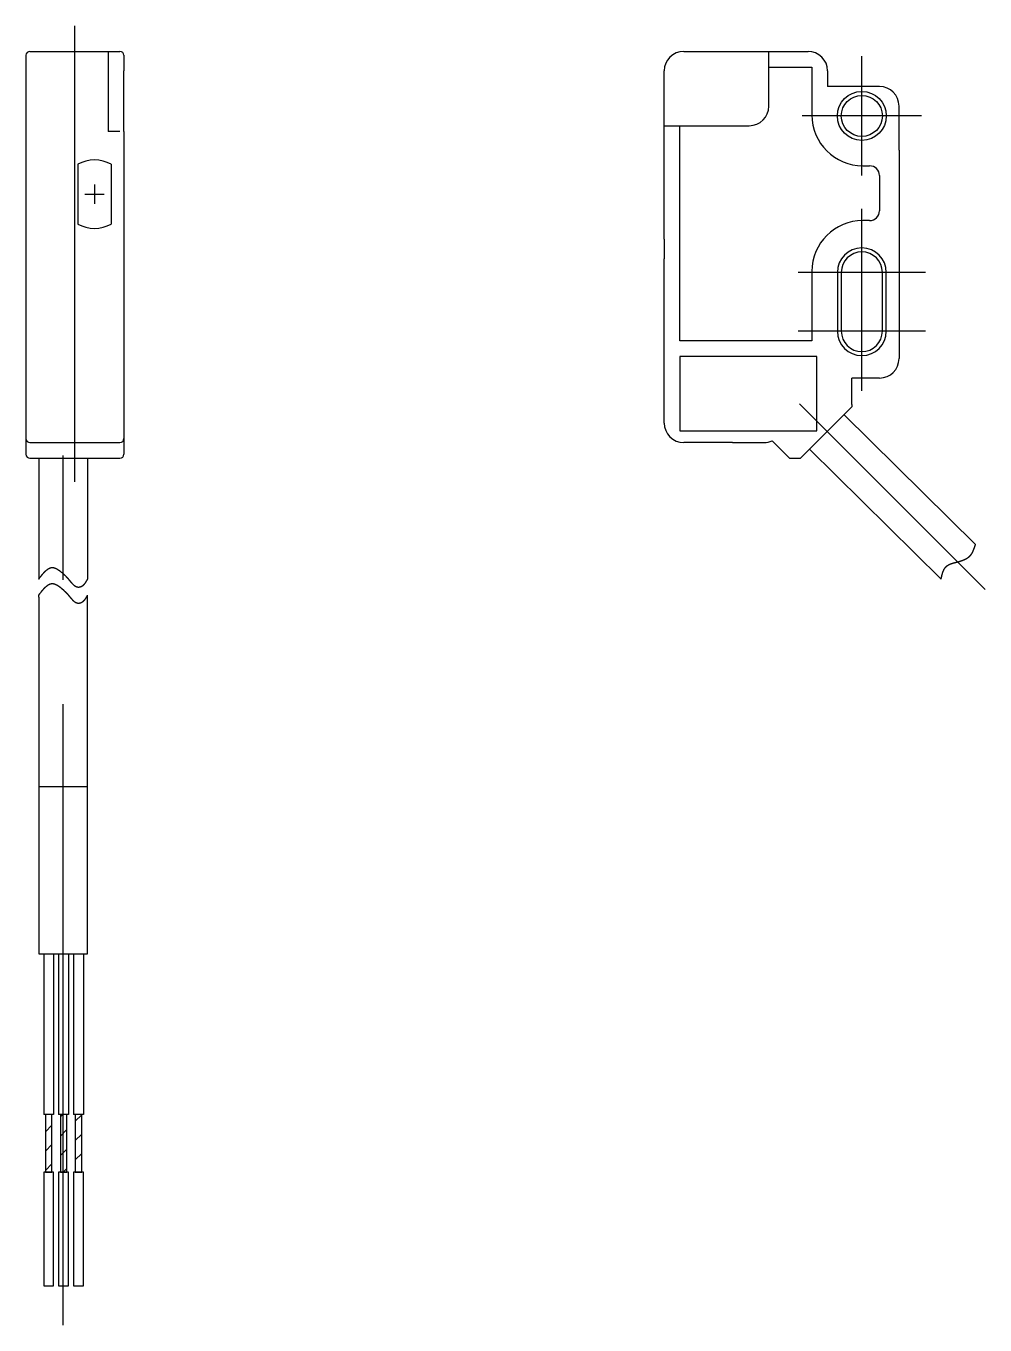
# Model space of a CAD drawing. Extents: x -60 to 82, y -90 to 2.
# Drawn here: x 32.5 to 81.5, y -65.1 to 1.3 of the extents above; entities that cross this region are included whole.
import ezdxf

# ---------------------------------------------------------------- set-up
doc = ezdxf.new("R2010")
doc.units = 0
doc.linetypes.add('CENTER', pattern=[50.8, 31.75, -6.35, 6.35, -6.35])
doc.linetypes.add('DASHED', pattern=[19.05, 12.7, -6.35])
doc.layers.get('0').update_dxf_attribs({"linetype": 'CONTINUOUS'})
doc.layers.add('CENTER', color=1, linetype='CONTINUOUS')

msp = doc.modelspace()

# ---------------------------------------------------------------- linework, layer by layer
at = {"color": 7, "linetype": 'CONTINUOUS'}
for p, q in [((32.7, 0), (37.3, 0)), ((36.7, 0), (36.7, -1)), ((66.11, 0), (70.46, 0)), ((70.46, -0.8), (70.46, 0)), ((70.46, 0), (70.76, 0)), ((70.76, 0), (72.46, 0)), ((32.5, -0.2), (32.5, -1)), ((36.7, -0.5), (36.7, -1)), ((37.5, -0.2), (37.5, -1)), ((32.5, -1), (32.5, -19)), ((36.7, -1), (36.7, -1.2)), ((36.7, -1.2), (36.7, -4.1)), ((37.5, -4.1), (37.5, -1)), ((65.11, -3.8), (65.11, -1)), ((70.46, -0.8), (72.66, -0.8)), ((70.46, -2.8), (70.46, -0.8)), ((72.66, -0.8), (72.66, -3.25)), ((73.46, -1), (73.46, -1.8)), ((76.11, -1.8), (73.46, -1.8)), ((77.11, -5.05), (77.11, -2.8)), ((65.11, -3.8), (65.91, -3.8)), ((65.11, -4.1), (65.11, -3.8)), ((65.91, -3.8), (69.46, -3.8)), ((65.91, -14.8), (65.91, -3.8)), ((37.3, -4.1), (36.7, -4.1)), ((37.5, -4.1), (37.5, -14.798)), ((65.11, -9.598), (65.11, -4.1)), ((77.11, -5.05), (77.11, -9.45)), ((35.15, -5.77), (35.15, -8.83)), ((36.85, -5.77), (36.85, -8.83)), ((75.26, -5.85), (75.61, -5.85)), ((76.11, -6.35), (76.11, -8.15)), ((75.61, -8.65), (75.26, -8.65)), ((65.11, -9.598), (65.11, -10.598)), ((77.11, -9.45), (77.11, -15.702)), ((65.11, -19), (65.11, -10.598)), ((72.66, -11.25), (72.66, -14.8)), ((73.96, -11.3), (73.96, -14.3)), ((74.16, -11.3), (74.16, -14.3)), ((76.26, -14.3), (76.26, -11.3)), ((76.46, -14.3), (76.46, -11.3)), ((37.5, -14.798), (37.5, -20.6)), ((72.66, -14.8), (65.91, -14.8)), ((32.5, -15.55), (32.5, -20.6)), ((72.91, -15.6), (65.91, -15.6)), ((65.91, -15.6), (65.91, -19.4)), ((72.91, -19.4), (72.91, -15.6)), ((74.704, -18.049), (74.704, -16.702)), ((76.11, -16.702), (74.704, -16.702)), ((72.077, -20.796), (74.704, -18.169)), ((74.314, -18.577), (81.019, -25.205)), ((74.704, -18.049), (74.704, -18.169)), ((65.91, -19.4), (72.91, -19.4)), ((70.627, -19.912), (71.511, -20.796)), ((32.7, -20), (37.3, -20)), ((68.61, -20), (66.11, -20)), ((68.61, -20), (70.217, -20)), ((72.537, -20.336), (79.261, -26.983)), ((32.7, -20.8), (37.3, -20.8)), ((33.15, -20.8), (33.15, -26.983)), ((35.65, -20.8), (35.65, -26.983)), ((71.511, -20.796), (72.077, -20.796)), ((33.15, -27.897), (33.15, -27.803)), ((35.65, -46.136), (35.65, -27.801)), ((33.15, -27.897), (33.15, -46.136)), ((33.15, -37.582), (35.65, -37.582)), ((33.15, -46.136), (35.65, -46.136)), ((33.404, -46.136), (33.404, -54.351)), ((33.913, -46.136), (33.913, -54.351)), ((34.167, -46.136), (34.167, -54.351)), ((34.675, -46.136), (34.675, -54.351)), ((34.929, -46.136), (34.929, -54.351)), ((35.438, -46.136), (35.438, -54.351)), ((33.493, -54.351), (33.404, -54.351)), ((33.493, -54.351), (33.493, -57.303)), ((33.824, -54.351), (33.493, -54.351)), ((33.824, -54.351), (33.493, -54.351)), ((33.824, -57.303), (33.824, -54.351)), ((33.913, -54.351), (33.824, -54.351)), ((34.256, -54.351), (34.167, -54.351)), ((34.256, -54.351), (34.256, -57.303)), ((34.586, -54.351), (34.256, -54.351)), ((34.586, -54.351), (34.256, -54.351)), ((34.586, -57.303), (34.586, -54.351)), ((34.675, -54.351), (34.586, -54.351)), ((35.018, -54.351), (34.929, -54.351)), ((35.018, -54.351), (35.018, -57.303)), ((35.349, -54.351), (35.018, -54.351)), ((35.349, -54.351), (35.018, -54.351)), ((35.349, -57.303), (35.349, -54.351)), ((35.438, -54.351), (35.349, -54.351)), ((33.404, -57.303), (33.404, -63.116)), ((33.493, -57.303), (33.404, -57.303)), ((33.824, -57.303), (33.493, -57.303)), ((33.493, -57.303), (33.824, -57.303)), ((33.493, -57.303), (33.824, -57.303)), ((33.824, -57.303), (33.493, -57.303)), ((33.913, -57.303), (33.824, -57.303)), ((33.913, -63.116), (33.913, -57.303)), ((34.167, -57.303), (34.167, -63.116)), ((34.256, -57.303), (34.167, -57.303)), ((34.586, -57.303), (34.256, -57.303)), ((34.256, -57.303), (34.586, -57.303)), ((34.256, -57.303), (34.586, -57.303)), ((34.586, -57.303), (34.256, -57.303)), ((34.675, -57.303), (34.586, -57.303)), ((34.675, -63.116), (34.675, -57.303)), ((34.929, -57.303), (34.929, -63.116)), ((35.018, -57.303), (34.929, -57.303)), ((35.349, -57.303), (35.018, -57.303)), ((35.018, -57.303), (35.349, -57.303)), ((35.018, -57.303), (35.349, -57.303)), ((35.349, -57.303), (35.018, -57.303)), ((35.438, -57.303), (35.349, -57.303)), ((35.438, -63.116), (35.438, -57.303)), ((33.404, -63.116), (33.913, -63.116)), ((34.167, -63.116), (34.675, -63.116)), ((34.929, -63.116), (35.438, -63.116))]:
    msp.add_line(p, q, dxfattribs=at)
at = {"color": 3, "linetype": 'DASHED'}
for p, q in [((35.5, -7.3), (36.5, -7.3)), ((36, -6.8), (36, -7.8))]:
    msp.add_line(p, q, dxfattribs=at)
at = {"color": 3, "linetype": 'CONTINUOUS'}
for p, q in [((34.256, -54.469), (34.374, -54.351)), ((35.018, -54.696), (35.349, -54.366)), ((33.493, -55.231), (33.824, -54.901)), ((34.256, -55.459), (34.586, -55.128)), ((35.018, -55.686), (35.349, -55.355)), ((33.493, -56.221), (33.824, -55.891)), ((34.256, -56.448), (34.586, -56.118)), ((35.018, -56.676), (35.349, -56.345)), ((33.493, -57.211), (33.824, -56.881)), ((34.391, -57.303), (34.586, -57.108))]:
    msp.add_line(p, q, dxfattribs=at)
at = {"color": 3}
for points in [[(80.14, -26.094, 0), (80.148, -26.091, 0), (80.157, -26.089, 0), (80.165, -26.086, 0), (80.173, -26.083, 0), (80.182, -26.08, 0), (80.19, -26.078, 0), (80.198, -26.075, 0), (80.207, -26.072, 0), (80.215, -26.069, 0), (80.224, -26.067, 0), (80.232, -26.064, 0), (80.24, -26.061, 0), (80.249, -26.058, 0), (80.257, -26.055, 0), (80.265, -26.052, 0), (80.274, -26.049, 0), (80.282, -26.047, 0), (80.29, -26.044, 0), (80.298, -26.041, 0), (80.307, -26.038, 0), (80.315, -26.035, 0), (80.323, -26.032, 0), (80.331, -26.029, 0), (80.339, -26.026, 0), (80.347, -26.023, 0), (80.356, -26.02, 0), (80.364, -26.017, 0), (80.372, -26.014, 0), (80.38, -26.011, 0), (80.388, -26.008, 0), (80.396, -26.004, 0), (80.404, -26.001, 0), (80.412, -25.998, 0), (80.42, -25.995, 0), (80.427, -25.991, 0), (80.435, -25.988, 0), (80.443, -25.985, 0), (80.451, -25.981, 0), (80.459, -25.978, 0), (80.466, -25.974, 0), (80.474, -25.971, 0), (80.481, -25.967, 0), (80.489, -25.964, 0), (80.497, -25.96, 0), (80.504, -25.956, 0), (80.512, -25.953, 0), (80.519, -25.949, 0), (80.526, -25.945, 0), (80.534, -25.942, 0), (80.541, -25.938, 0), (80.548, -25.934, 0), (80.555, -25.93, 0), (80.563, -25.926, 0), (80.57, -25.922, 0), (80.577, -25.918, 0), (80.584, -25.914, 0), (80.591, -25.909, 0), (80.598, -25.905, 0), (80.605, -25.901, 0), (80.611, -25.897, 0), (80.618, -25.892, 0), (80.625, -25.888, 0), (80.631, -25.883, 0), (80.638, -25.879, 0), (80.644, -25.874, 0), (80.651, -25.869, 0), (80.657, -25.865, 0), (80.664, -25.86, 0), (80.67, -25.855, 0), (80.676, -25.85, 0), (80.682, -25.845, 0), (80.688, -25.84, 0), (80.695, -25.835, 0), (80.7, -25.83, 0), (80.706, -25.825, 0), (80.712, -25.819, 0), (80.718, -25.814, 0), (80.724, -25.808, 0), (80.729, -25.803, 0), (80.735, -25.797, 0), (80.74, -25.792, 0), (80.746, -25.786, 0), (80.751, -25.78, 0), (80.756, -25.774, 0), (80.761, -25.768, 0), (80.766, -25.762, 0), (80.772, -25.756, 0), (80.776, -25.75, 0), (80.781, -25.744, 0), (80.786, -25.738, 0), (80.791, -25.732, 0), (80.796, -25.725, 0), (80.8, -25.719, 0), (80.805, -25.712, 0), (80.81, -25.706, 0), (80.814, -25.699, 0), (80.819, -25.692, 0), (80.823, -25.686, 0), (80.827, -25.679, 0), (80.832, -25.672, 0), (80.836, -25.665, 0), (80.84, -25.658, 0), (80.844, -25.651, 0), (80.848, -25.644, 0), (80.852, -25.637, 0), (80.856, -25.63, 0), (80.86, -25.623, 0), (80.864, -25.616, 0), (80.868, -25.608, 0), (80.871, -25.601, 0), (80.875, -25.593, 0), (80.879, -25.586, 0), (80.882, -25.579, 0), (80.886, -25.571, 0), (80.889, -25.564, 0), (80.893, -25.556, 0), (80.896, -25.548, 0), (80.9, -25.541, 0), (80.903, -25.533, 0), (80.907, -25.525, 0), (80.91, -25.517, 0), (80.913, -25.51, 0), (80.916, -25.502, 0), (80.92, -25.494, 0), (80.923, -25.486, 0), (80.926, -25.478, 0), (80.929, -25.47, 0), (80.932, -25.462, 0), (80.935, -25.454, 0), (80.938, -25.446, 0), (80.941, -25.438, 0), (80.944, -25.43, 0), (80.947, -25.422, 0), (80.95, -25.414, 0), (80.953, -25.406, 0), (80.956, -25.397, 0), (80.959, -25.389, 0), (80.962, -25.381, 0), (80.965, -25.373, 0), (80.967, -25.364, 0), (80.97, -25.356, 0), (80.973, -25.348, 0), (80.976, -25.34, 0), (80.978, -25.331, 0), (80.981, -25.323, 0), (80.984, -25.315, 0), (80.987, -25.306, 0), (80.989, -25.298, 0), (80.992, -25.29, 0), (80.995, -25.281, 0), (80.997, -25.273, 0), (81, -25.264, 0), (81.003, -25.256, 0), (81.005, -25.247, 0), (81.008, -25.239, 0), (81.011, -25.231, 0), (81.013, -25.222, 0), (81.016, -25.214, 0), (81.019, -25.205, 0)], [(33.15, -26.983, 0), (33.158, -26.973, 0), (33.166, -26.962, 0), (33.174, -26.952, 0), (33.182, -26.941, 0), (33.19, -26.931, 0), (33.197, -26.921, 0), (33.205, -26.91, 0), (33.213, -26.9, 0), (33.221, -26.889, 0), (33.229, -26.879, 0), (33.237, -26.869, 0), (33.245, -26.858, 0), (33.253, -26.848, 0), (33.261, -26.838, 0), (33.269, -26.828, 0), (33.277, -26.818, 0), (33.285, -26.808, 0), (33.292, -26.798, 0), (33.3, -26.788, 0), (33.308, -26.778, 0), (33.316, -26.768, 0), (33.324, -26.758, 0), (33.332, -26.748, 0), (33.34, -26.739, 0), (33.348, -26.729, 0), (33.356, -26.72, 0), (33.364, -26.71, 0), (33.372, -26.701, 0), (33.38, -26.691, 0), (33.388, -26.682, 0), (33.396, -26.673, 0), (33.404, -26.664, 0), (33.412, -26.655, 0), (33.42, -26.646, 0), (33.428, -26.637, 0), (33.436, -26.629, 0), (33.444, -26.62, 0), (33.452, -26.612, 0), (33.461, -26.604, 0), (33.469, -26.595, 0), (33.477, -26.587, 0), (33.485, -26.579, 0), (33.493, -26.571, 0), (33.501, -26.564, 0), (33.509, -26.556, 0), (33.517, -26.549, 0), (33.525, -26.541, 0), (33.534, -26.534, 0), (33.542, -26.527, 0), (33.55, -26.52, 0), (33.558, -26.513, 0), (33.566, -26.507, 0), (33.575, -26.5, 0), (33.583, -26.494, 0), (33.591, -26.488, 0), (33.599, -26.482, 0), (33.608, -26.476, 0), (33.616, -26.47, 0), (33.624, -26.465, 0), (33.632, -26.459, 0), (33.641, -26.454, 0), (33.649, -26.449, 0), (33.657, -26.444, 0), (33.666, -26.44, 0), (33.674, -26.435, 0), (33.682, -26.431, 0), (33.691, -26.427, 0), (33.699, -26.423, 0), (33.708, -26.419, 0), (33.716, -26.416, 0), (33.725, -26.413, 0), (33.733, -26.409, 0), (33.742, -26.407, 0), (33.75, -26.404, 0), (33.759, -26.401, 0), (33.767, -26.399, 0), (33.776, -26.397, 0), (33.784, -26.395, 0), (33.793, -26.394, 0), (33.802, -26.392, 0), (33.81, -26.391, 0), (33.819, -26.391, 0), (33.828, -26.39, 0), (33.836, -26.39, 0), (33.845, -26.389, 0), (33.854, -26.39, 0), (33.862, -26.39, 0), (33.871, -26.39, 0), (33.88, -26.391, 0), (33.889, -26.392, 0), (33.898, -26.393, 0), (33.907, -26.395, 0), (33.915, -26.396, 0), (33.924, -26.398, 0), (33.933, -26.401, 0), (33.942, -26.403, 0), (33.951, -26.405, 0), (33.96, -26.408, 0), (33.969, -26.411, 0), (33.978, -26.414, 0), (33.987, -26.417, 0), (33.996, -26.421, 0), (34.005, -26.424, 0), (34.014, -26.428, 0), (34.023, -26.432, 0), (34.032, -26.436, 0), (34.041, -26.441, 0), (34.05, -26.445, 0), (34.059, -26.45, 0), (34.068, -26.455, 0), (34.078, -26.46, 0), (34.087, -26.465, 0), (34.096, -26.47, 0), (34.105, -26.476, 0), (34.114, -26.481, 0), (34.123, -26.487, 0), (34.132, -26.493, 0), (34.142, -26.499, 0), (34.151, -26.505, 0), (34.16, -26.511, 0), (34.169, -26.517, 0), (34.178, -26.524, 0), (34.188, -26.531, 0), (34.197, -26.537, 0), (34.206, -26.544, 0), (34.215, -26.551, 0), (34.225, -26.558, 0), (34.234, -26.566, 0), (34.243, -26.573, 0), (34.253, -26.58, 0), (34.262, -26.588, 0), (34.271, -26.595, 0), (34.281, -26.603, 0), (34.29, -26.61, 0), (34.299, -26.618, 0), (34.309, -26.626, 0), (34.318, -26.634, 0), (34.327, -26.642, 0), (34.337, -26.65, 0), (34.346, -26.658, 0), (34.355, -26.667, 0), (34.365, -26.675, 0), (34.374, -26.683, 0), (34.384, -26.692, 0), (34.393, -26.7, 0), (34.402, -26.709, 0), (34.412, -26.717, 0), (34.421, -26.726, 0), (34.431, -26.734, 0), (34.44, -26.743, 0), (34.449, -26.752, 0), (34.459, -26.76, 0), (34.468, -26.769, 0), (34.478, -26.778, 0), (34.487, -26.786, 0), (34.496, -26.795, 0), (34.506, -26.804, 0), (34.515, -26.813, 0), (34.525, -26.821, 0)], [(79.261, -26.983, 0), (79.263, -26.974, 0), (79.265, -26.965, 0), (79.267, -26.956, 0), (79.269, -26.947, 0), (79.271, -26.938, 0), (79.273, -26.928, 0), (79.275, -26.919, 0), (79.277, -26.91, 0), (79.279, -26.901, 0), (79.281, -26.892, 0), (79.283, -26.883, 0), (79.285, -26.874, 0), (79.287, -26.865, 0), (79.289, -26.856, 0), (79.291, -26.847, 0), (79.293, -26.838, 0), (79.295, -26.829, 0), (79.297, -26.82, 0), (79.299, -26.811, 0), (79.301, -26.802, 0), (79.303, -26.793, 0), (79.306, -26.784, 0), (79.308, -26.775, 0), (79.31, -26.767, 0), (79.312, -26.758, 0), (79.315, -26.749, 0), (79.317, -26.74, 0), (79.319, -26.732, 0), (79.322, -26.723, 0), (79.324, -26.714, 0), (79.327, -26.706, 0), (79.329, -26.697, 0), (79.332, -26.689, 0), (79.334, -26.68, 0), (79.337, -26.672, 0), (79.34, -26.663, 0), (79.342, -26.655, 0), (79.345, -26.646, 0), (79.348, -26.638, 0), (79.351, -26.63, 0), (79.353, -26.622, 0), (79.356, -26.613, 0), (79.359, -26.605, 0), (79.362, -26.597, 0), (79.365, -26.589, 0), (79.368, -26.581, 0), (79.372, -26.573, 0), (79.375, -26.566, 0), (79.378, -26.558, 0), (79.382, -26.55, 0), (79.385, -26.542, 0), (79.388, -26.535, 0), (79.392, -26.527, 0), (79.395, -26.52, 0), (79.399, -26.512, 0), (79.403, -26.505, 0), (79.406, -26.497, 0), (79.41, -26.49, 0), (79.414, -26.483, 0), (79.418, -26.476, 0), (79.422, -26.469, 0), (79.426, -26.462, 0), (79.43, -26.455, 0), (79.435, -26.448, 0), (79.439, -26.441, 0), (79.443, -26.434, 0), (79.448, -26.428, 0), (79.452, -26.421, 0), (79.457, -26.415, 0), (79.462, -26.408, 0), (79.466, -26.402, 0), (79.471, -26.395, 0), (79.476, -26.389, 0), (79.481, -26.383, 0), (79.486, -26.377, 0), (79.491, -26.371, 0), (79.497, -26.365, 0), (79.502, -26.36, 0), (79.507, -26.354, 0), (79.513, -26.348, 0), (79.519, -26.343, 0), (79.524, -26.337, 0), (79.53, -26.332, 0), (79.536, -26.327, 0), (79.542, -26.322, 0), (79.548, -26.317, 0), (79.554, -26.312, 0), (79.56, -26.307, 0), (79.567, -26.302, 0), (79.573, -26.297, 0), (79.579, -26.293, 0), (79.586, -26.288, 0), (79.593, -26.283, 0), (79.599, -26.279, 0), (79.606, -26.275, 0), (79.613, -26.27, 0), (79.62, -26.266, 0), (79.627, -26.262, 0), (79.634, -26.258, 0), (79.641, -26.254, 0), (79.648, -26.25, 0), (79.655, -26.246, 0), (79.663, -26.242, 0), (79.67, -26.238, 0), (79.677, -26.235, 0), (79.685, -26.231, 0), (79.692, -26.227, 0), (79.7, -26.224, 0), (79.708, -26.22, 0), (79.716, -26.217, 0), (79.723, -26.213, 0), (79.731, -26.21, 0), (79.739, -26.207, 0), (79.747, -26.204, 0), (79.755, -26.201, 0), (79.763, -26.197, 0), (79.771, -26.194, 0), (79.779, -26.191, 0), (79.787, -26.188, 0), (79.796, -26.185, 0), (79.804, -26.183, 0), (79.812, -26.18, 0), (79.821, -26.177, 0), (79.829, -26.174, 0), (79.837, -26.171, 0), (79.846, -26.169, 0), (79.854, -26.166, 0), (79.863, -26.163, 0), (79.871, -26.161, 0), (79.88, -26.158, 0), (79.889, -26.156, 0), (79.897, -26.153, 0), (79.906, -26.151, 0), (79.915, -26.148, 0), (79.924, -26.146, 0), (79.933, -26.144, 0), (79.941, -26.141, 0), (79.95, -26.139, 0), (79.959, -26.137, 0), (79.968, -26.135, 0), (79.977, -26.132, 0), (79.986, -26.13, 0), (79.995, -26.128, 0), (80.004, -26.126, 0), (80.013, -26.123, 0), (80.022, -26.121, 0), (80.031, -26.119, 0), (80.04, -26.117, 0), (80.049, -26.115, 0), (80.058, -26.113, 0), (80.067, -26.111, 0), (80.076, -26.109, 0), (80.085, -26.107, 0), (80.094, -26.105, 0), (80.103, -26.102, 0), (80.112, -26.1, 0), (80.122, -26.098, 0), (80.131, -26.096, 0), (80.14, -26.094, 0)], [(33.15, -27.803, 0), (33.158, -27.793, 0), (33.166, -27.782, 0), (33.174, -27.772, 0), (33.182, -27.761, 0), (33.19, -27.751, 0), (33.197, -27.741, 0), (33.205, -27.73, 0), (33.213, -27.72, 0), (33.221, -27.709, 0), (33.229, -27.699, 0), (33.237, -27.689, 0), (33.245, -27.678, 0), (33.253, -27.668, 0), (33.261, -27.658, 0), (33.269, -27.648, 0), (33.277, -27.638, 0), (33.285, -27.628, 0), (33.292, -27.618, 0), (33.3, -27.608, 0), (33.308, -27.598, 0), (33.316, -27.588, 0), (33.324, -27.578, 0), (33.332, -27.568, 0), (33.34, -27.559, 0), (33.348, -27.549, 0), (33.356, -27.54, 0), (33.364, -27.53, 0), (33.372, -27.521, 0), (33.38, -27.511, 0), (33.388, -27.502, 0), (33.396, -27.493, 0), (33.404, -27.484, 0), (33.412, -27.475, 0), (33.42, -27.466, 0), (33.428, -27.457, 0), (33.436, -27.449, 0), (33.444, -27.44, 0), (33.452, -27.432, 0), (33.461, -27.424, 0), (33.469, -27.415, 0), (33.477, -27.407, 0), (33.485, -27.399, 0), (33.493, -27.391, 0), (33.501, -27.384, 0), (33.509, -27.376, 0), (33.517, -27.369, 0), (33.525, -27.361, 0), (33.534, -27.354, 0), (33.542, -27.347, 0), (33.55, -27.34, 0), (33.558, -27.333, 0), (33.566, -27.327, 0), (33.575, -27.32, 0), (33.583, -27.314, 0), (33.591, -27.308, 0), (33.599, -27.302, 0), (33.608, -27.296, 0), (33.616, -27.29, 0), (33.624, -27.285, 0), (33.632, -27.279, 0), (33.641, -27.274, 0), (33.649, -27.269, 0), (33.657, -27.264, 0), (33.666, -27.26, 0), (33.674, -27.255, 0), (33.682, -27.251, 0), (33.691, -27.247, 0), (33.699, -27.243, 0), (33.708, -27.239, 0), (33.716, -27.236, 0), (33.725, -27.233, 0), (33.733, -27.229, 0), (33.742, -27.227, 0), (33.75, -27.224, 0), (33.759, -27.221, 0), (33.767, -27.219, 0), (33.776, -27.217, 0), (33.784, -27.215, 0), (33.793, -27.214, 0), (33.802, -27.212, 0), (33.81, -27.211, 0), (33.819, -27.211, 0), (33.828, -27.21, 0), (33.836, -27.21, 0), (33.845, -27.209, 0), (33.854, -27.209, 0), (33.862, -27.21, 0), (33.871, -27.21, 0), (33.88, -27.211, 0), (33.889, -27.212, 0), (33.898, -27.213, 0), (33.907, -27.215, 0), (33.915, -27.216, 0), (33.924, -27.218, 0), (33.933, -27.221, 0), (33.942, -27.223, 0), (33.951, -27.225, 0), (33.96, -27.228, 0), (33.969, -27.231, 0), (33.978, -27.234, 0), (33.987, -27.237, 0), (33.996, -27.241, 0), (34.005, -27.244, 0), (34.014, -27.248, 0), (34.023, -27.252, 0), (34.032, -27.256, 0), (34.041, -27.261, 0), (34.05, -27.265, 0), (34.059, -27.27, 0), (34.068, -27.275, 0), (34.078, -27.28, 0), (34.087, -27.285, 0), (34.096, -27.29, 0), (34.105, -27.296, 0), (34.114, -27.301, 0), (34.123, -27.307, 0), (34.132, -27.313, 0), (34.142, -27.319, 0), (34.151, -27.325, 0), (34.16, -27.331, 0), (34.169, -27.337, 0), (34.178, -27.344, 0), (34.188, -27.351, 0), (34.197, -27.357, 0), (34.206, -27.364, 0), (34.215, -27.371, 0), (34.225, -27.378, 0), (34.234, -27.386, 0), (34.243, -27.393, 0), (34.253, -27.4, 0), (34.262, -27.408, 0), (34.271, -27.415, 0), (34.281, -27.423, 0), (34.29, -27.43, 0), (34.299, -27.438, 0), (34.309, -27.446, 0), (34.318, -27.454, 0), (34.327, -27.462, 0), (34.337, -27.47, 0), (34.346, -27.478, 0), (34.355, -27.487, 0), (34.365, -27.495, 0), (34.374, -27.503, 0), (34.384, -27.512, 0), (34.393, -27.52, 0), (34.402, -27.529, 0), (34.412, -27.537, 0), (34.421, -27.546, 0), (34.431, -27.554, 0), (34.44, -27.563, 0), (34.449, -27.572, 0), (34.459, -27.58, 0), (34.468, -27.589, 0), (34.478, -27.598, 0), (34.487, -27.606, 0), (34.496, -27.615, 0), (34.506, -27.624, 0), (34.515, -27.633, 0), (34.525, -27.641, 0)], [(34.525, -26.821, 0), (34.528, -26.825, 0), (34.531, -26.828, 0), (34.535, -26.832, 0), (34.538, -26.835, 0), (34.541, -26.839, 0), (34.544, -26.843, 0), (34.547, -26.846, 0), (34.551, -26.849, 0), (34.554, -26.853, 0), (34.557, -26.857, 0), (34.56, -26.86, 0), (34.564, -26.864, 0), (34.567, -26.867, 0), (34.57, -26.871, 0), (34.574, -26.874, 0), (34.577, -26.878, 0), (34.58, -26.881, 0), (34.583, -26.885, 0), (34.586, -26.889, 0), (34.59, -26.892, 0), (34.593, -26.896, 0), (34.596, -26.899, 0), (34.599, -26.903, 0), (34.602, -26.906, 0), (34.606, -26.91, 0), (34.609, -26.913, 0), (34.612, -26.917, 0), (34.615, -26.921, 0), (34.618, -26.924, 0), (34.621, -26.928, 0), (34.625, -26.931, 0), (34.628, -26.935, 0), (34.631, -26.939, 0), (34.634, -26.942, 0), (34.637, -26.946, 0), (34.64, -26.95, 0), (34.643, -26.953, 0), (34.647, -26.957, 0), (34.65, -26.961, 0), (34.653, -26.964, 0), (34.656, -26.968, 0), (34.659, -26.971, 0), (34.662, -26.975, 0), (34.665, -26.979, 0), (34.668, -26.983, 0), (34.671, -26.986, 0), (34.675, -26.99, 0), (34.678, -26.994, 0), (34.681, -26.997, 0), (34.684, -27.001, 0), (34.687, -27.005, 0), (34.69, -27.008, 0), (34.693, -27.012, 0), (34.696, -27.015, 0), (34.699, -27.019, 0), (34.702, -27.023, 0), (34.705, -27.026, 0), (34.708, -27.03, 0), (34.711, -27.034, 0), (34.715, -27.038, 0), (34.718, -27.041, 0), (34.721, -27.045, 0), (34.724, -27.049, 0), (34.727, -27.052, 0), (34.73, -27.056, 0), (34.733, -27.06, 0), (34.736, -27.063, 0), (34.739, -27.067, 0), (34.742, -27.071, 0), (34.745, -27.074, 0), (34.748, -27.078, 0), (34.751, -27.082, 0), (34.754, -27.085, 0), (34.758, -27.089, 0), (34.761, -27.093, 0), (34.764, -27.096, 0), (34.767, -27.1, 0), (34.77, -27.104, 0), (34.773, -27.107, 0), (34.776, -27.111, 0), (34.779, -27.115, 0), (34.782, -27.118, 0), (34.785, -27.122, 0), (34.788, -27.126, 0), (34.792, -27.129, 0), (34.795, -27.133, 0), (34.798, -27.137, 0), (34.801, -27.14, 0), (34.804, -27.144, 0), (34.807, -27.148, 0), (34.81, -27.151, 0), (34.814, -27.155, 0), (34.817, -27.158, 0), (34.82, -27.162, 0), (34.823, -27.166, 0), (34.826, -27.169, 0), (34.829, -27.173, 0), (34.833, -27.176, 0), (34.836, -27.18, 0), (34.839, -27.183, 0), (34.842, -27.187, 0), (34.846, -27.191, 0), (34.849, -27.194, 0), (34.852, -27.198, 0), (34.855, -27.201, 0), (34.858, -27.205, 0), (34.862, -27.208, 0), (34.865, -27.212, 0), (34.868, -27.215, 0), (34.872, -27.219, 0), (34.875, -27.222, 0), (34.878, -27.226, 0), (34.882, -27.229, 0), (34.885, -27.233, 0), (34.888, -27.236, 0), (34.892, -27.239, 0), (34.895, -27.243, 0), (34.899, -27.246, 0), (34.902, -27.25, 0), (34.906, -27.253, 0), (34.909, -27.256, 0), (34.913, -27.259, 0), (34.916, -27.263, 0), (34.92, -27.266, 0), (34.923, -27.269, 0), (34.927, -27.272, 0), (34.93, -27.275, 0), (34.934, -27.279, 0), (34.938, -27.282, 0), (34.941, -27.285, 0), (34.945, -27.288, 0), (34.949, -27.291, 0), (34.953, -27.294, 0), (34.956, -27.297, 0), (34.96, -27.3, 0), (34.964, -27.303, 0), (34.968, -27.306, 0), (34.972, -27.308, 0), (34.976, -27.311, 0), (34.98, -27.314, 0), (34.984, -27.317, 0), (34.988, -27.32, 0), (34.992, -27.322, 0), (34.996, -27.325, 0), (35, -27.327, 0), (35.004, -27.33, 0), (35.008, -27.332, 0), (35.012, -27.335, 0), (35.017, -27.337, 0), (35.021, -27.34, 0), (35.025, -27.342, 0), (35.029, -27.345, 0), (35.034, -27.347, 0), (35.038, -27.349, 0), (35.042, -27.351, 0), (35.047, -27.353, 0), (35.051, -27.355, 0), (35.056, -27.357, 0), (35.06, -27.359, 0), (35.065, -27.361, 0), (35.069, -27.363, 0), (35.074, -27.365, 0), (35.078, -27.367, 0), (35.083, -27.368, 0), (35.087, -27.37, 0), (35.092, -27.371, 0), (35.097, -27.373, 0), (35.101, -27.374, 0), (35.106, -27.376, 0), (35.111, -27.377, 0), (35.115, -27.378, 0), (35.12, -27.379, 0), (35.125, -27.38, 0), (35.13, -27.381, 0), (35.134, -27.382, 0), (35.139, -27.383, 0), (35.144, -27.384, 0), (35.148, -27.384, 0), (35.153, -27.385, 0), (35.158, -27.386, 0), (35.163, -27.386, 0), (35.168, -27.386, 0), (35.172, -27.387, 0), (35.177, -27.387, 0), (35.182, -27.387, 0), (35.187, -27.387, 0), (35.192, -27.387, 0), (35.196, -27.387, 0), (35.201, -27.387, 0), (35.206, -27.386, 0), (35.211, -27.386, 0), (35.216, -27.385, 0), (35.22, -27.385, 0), (35.225, -27.384, 0), (35.23, -27.383, 0), (35.235, -27.383, 0), (35.239, -27.382, 0), (35.244, -27.381, 0), (35.249, -27.38, 0), (35.254, -27.379, 0), (35.258, -27.378, 0), (35.263, -27.377, 0), (35.268, -27.375, 0), (35.273, -27.374, 0), (35.277, -27.372, 0), (35.282, -27.371, 0), (35.287, -27.369, 0), (35.291, -27.368, 0), (35.296, -27.366, 0), (35.301, -27.365, 0), (35.305, -27.363, 0), (35.31, -27.361, 0), (35.314, -27.359, 0), (35.319, -27.357, 0), (35.323, -27.355, 0), (35.328, -27.353, 0), (35.332, -27.351, 0), (35.337, -27.349, 0), (35.341, -27.347, 0), (35.346, -27.345, 0), (35.35, -27.342, 0), (35.354, -27.34, 0), (35.358, -27.338, 0), (35.363, -27.335, 0), (35.367, -27.333, 0), (35.371, -27.33, 0), (35.375, -27.328, 0), (35.379, -27.325, 0), (35.383, -27.322, 0), (35.388, -27.32, 0), (35.392, -27.317, 0), (35.395, -27.314, 0), (35.4, -27.312, 0), (35.403, -27.309, 0), (35.407, -27.306, 0), (35.411, -27.303, 0), (35.415, -27.3, 0), (35.419, -27.297, 0), (35.422, -27.294, 0), (35.426, -27.291, 0), (35.43, -27.288, 0), (35.434, -27.285, 0), (35.437, -27.282, 0), (35.441, -27.279, 0), (35.444, -27.276, 0), (35.448, -27.272, 0), (35.451, -27.269, 0), (35.455, -27.266, 0), (35.458, -27.263, 0), (35.462, -27.259, 0), (35.465, -27.256, 0), (35.468, -27.253, 0), (35.471, -27.249, 0), (35.475, -27.246, 0), (35.478, -27.242, 0), (35.481, -27.239, 0), (35.484, -27.235, 0), (35.488, -27.232, 0), (35.491, -27.228, 0), (35.494, -27.224, 0), (35.497, -27.221, 0), (35.5, -27.217, 0), (35.503, -27.214, 0), (35.506, -27.21, 0), (35.509, -27.206, 0), (35.512, -27.202, 0), (35.515, -27.199, 0), (35.518, -27.195, 0), (35.521, -27.191, 0), (35.524, -27.187, 0), (35.527, -27.183, 0), (35.53, -27.18, 0), (35.533, -27.176, 0), (35.535, -27.172, 0), (35.538, -27.168, 0), (35.541, -27.164, 0), (35.544, -27.16, 0), (35.547, -27.156, 0), (35.549, -27.152, 0), (35.552, -27.148, 0), (35.555, -27.144, 0), (35.557, -27.14, 0), (35.56, -27.136, 0), (35.563, -27.132, 0), (35.566, -27.128, 0), (35.568, -27.124, 0), (35.571, -27.119, 0), (35.573, -27.115, 0), (35.576, -27.111, 0), (35.579, -27.107, 0), (35.581, -27.103, 0), (35.584, -27.099, 0), (35.586, -27.095, 0), (35.589, -27.09, 0), (35.591, -27.086, 0), (35.594, -27.082, 0), (35.596, -27.078, 0), (35.599, -27.073, 0), (35.601, -27.069, 0), (35.604, -27.065, 0), (35.606, -27.061, 0), (35.609, -27.056, 0), (35.611, -27.052, 0), (35.614, -27.048, 0), (35.616, -27.044, 0), (35.619, -27.039, 0), (35.621, -27.035, 0), (35.623, -27.031, 0), (35.626, -27.026, 0), (35.628, -27.022, 0), (35.631, -27.018, 0), (35.633, -27.014, 0), (35.636, -27.009, 0), (35.638, -27.005, 0), (35.64, -27, 0), (35.643, -26.996, 0), (35.645, -26.992, 0), (35.648, -26.988, 0), (35.65, -26.983, 0)], [(34.525, -27.641, 0), (34.528, -27.645, 0), (34.531, -27.648, 0), (34.535, -27.652, 0), (34.538, -27.655, 0), (34.541, -27.659, 0), (34.544, -27.663, 0), (34.547, -27.666, 0), (34.551, -27.669, 0), (34.554, -27.673, 0), (34.557, -27.677, 0), (34.56, -27.68, 0), (34.564, -27.684, 0), (34.567, -27.687, 0), (34.57, -27.691, 0), (34.574, -27.694, 0), (34.577, -27.698, 0), (34.58, -27.701, 0), (34.583, -27.705, 0), (34.586, -27.709, 0), (34.59, -27.712, 0), (34.593, -27.716, 0), (34.596, -27.719, 0), (34.599, -27.723, 0), (34.602, -27.726, 0), (34.606, -27.73, 0), (34.609, -27.733, 0), (34.612, -27.737, 0), (34.615, -27.741, 0), (34.618, -27.744, 0), (34.621, -27.748, 0), (34.625, -27.752, 0), (34.628, -27.755, 0), (34.631, -27.759, 0), (34.634, -27.762, 0), (34.637, -27.766, 0), (34.64, -27.77, 0), (34.643, -27.773, 0), (34.647, -27.777, 0), (34.65, -27.781, 0), (34.653, -27.784, 0), (34.656, -27.788, 0), (34.659, -27.791, 0), (34.662, -27.795, 0), (34.665, -27.799, 0), (34.668, -27.802, 0), (34.671, -27.806, 0), (34.675, -27.81, 0), (34.678, -27.814, 0), (34.681, -27.817, 0), (34.684, -27.821, 0), (34.687, -27.825, 0), (34.69, -27.828, 0), (34.693, -27.832, 0), (34.696, -27.835, 0), (34.699, -27.839, 0), (34.702, -27.843, 0), (34.705, -27.846, 0), (34.708, -27.85, 0), (34.711, -27.854, 0), (34.715, -27.858, 0), (34.718, -27.861, 0), (34.721, -27.865, 0), (34.724, -27.869, 0), (34.727, -27.872, 0), (34.73, -27.876, 0), (34.733, -27.88, 0), (34.736, -27.883, 0), (34.739, -27.887, 0), (34.742, -27.891, 0), (34.745, -27.894, 0), (34.748, -27.898, 0), (34.751, -27.902, 0), (34.754, -27.905, 0), (34.758, -27.909, 0), (34.761, -27.913, 0), (34.764, -27.916, 0), (34.767, -27.92, 0), (34.77, -27.924, 0), (34.773, -27.927, 0), (34.776, -27.931, 0), (34.779, -27.935, 0), (34.782, -27.938, 0), (34.785, -27.942, 0), (34.788, -27.946, 0), (34.792, -27.949, 0), (34.795, -27.953, 0), (34.798, -27.957, 0), (34.801, -27.96, 0), (34.804, -27.964, 0), (34.807, -27.968, 0), (34.81, -27.971, 0), (34.814, -27.975, 0), (34.817, -27.978, 0), (34.82, -27.982, 0), (34.823, -27.985, 0), (34.826, -27.989, 0), (34.829, -27.993, 0), (34.833, -27.996, 0), (34.836, -28, 0), (34.839, -28.003, 0), (34.842, -28.007, 0), (34.846, -28.011, 0), (34.849, -28.014, 0), (34.852, -28.018, 0), (34.855, -28.021, 0), (34.858, -28.025, 0), (34.862, -28.028, 0), (34.865, -28.032, 0), (34.868, -28.035, 0), (34.872, -28.039, 0), (34.875, -28.042, 0), (34.878, -28.046, 0), (34.882, -28.049, 0), (34.885, -28.053, 0), (34.888, -28.056, 0), (34.892, -28.059, 0), (34.895, -28.063, 0), (34.899, -28.066, 0), (34.902, -28.07, 0), (34.906, -28.073, 0), (34.909, -28.076, 0), (34.913, -28.079, 0), (34.916, -28.083, 0), (34.92, -28.086, 0), (34.923, -28.089, 0), (34.927, -28.092, 0), (34.93, -28.095, 0), (34.934, -28.099, 0), (34.938, -28.102, 0), (34.941, -28.105, 0), (34.945, -28.108, 0), (34.949, -28.111, 0), (34.953, -28.114, 0), (34.956, -28.117, 0), (34.96, -28.12, 0), (34.964, -28.123, 0), (34.968, -28.126, 0), (34.972, -28.128, 0), (34.976, -28.131, 0), (34.98, -28.134, 0), (34.984, -28.137, 0), (34.988, -28.14, 0), (34.992, -28.142, 0), (34.996, -28.145, 0), (35, -28.147, 0), (35.004, -28.15, 0), (35.008, -28.152, 0), (35.012, -28.155, 0), (35.017, -28.157, 0), (35.021, -28.16, 0), (35.025, -28.162, 0), (35.029, -28.165, 0), (35.034, -28.167, 0), (35.038, -28.169, 0), (35.042, -28.171, 0), (35.047, -28.173, 0), (35.051, -28.175, 0), (35.056, -28.177, 0), (35.06, -28.179, 0), (35.065, -28.181, 0), (35.069, -28.183, 0), (35.074, -28.185, 0), (35.078, -28.187, 0), (35.083, -28.188, 0), (35.087, -28.19, 0), (35.092, -28.191, 0), (35.097, -28.193, 0), (35.101, -28.194, 0), (35.106, -28.196, 0), (35.111, -28.197, 0), (35.115, -28.198, 0), (35.12, -28.199, 0), (35.125, -28.2, 0), (35.13, -28.201, 0), (35.134, -28.202, 0), (35.139, -28.203, 0), (35.144, -28.204, 0), (35.148, -28.204, 0), (35.153, -28.205, 0), (35.158, -28.206, 0), (35.163, -28.206, 0), (35.168, -28.206, 0), (35.172, -28.207, 0), (35.177, -28.207, 0), (35.182, -28.207, 0), (35.187, -28.207, 0), (35.192, -28.207, 0), (35.196, -28.207, 0), (35.201, -28.206, 0), (35.206, -28.206, 0), (35.211, -28.206, 0), (35.216, -28.205, 0), (35.22, -28.205, 0), (35.225, -28.204, 0), (35.23, -28.203, 0), (35.235, -28.203, 0), (35.239, -28.202, 0), (35.244, -28.201, 0), (35.249, -28.2, 0), (35.254, -28.199, 0), (35.258, -28.198, 0), (35.263, -28.197, 0), (35.268, -28.195, 0), (35.273, -28.194, 0), (35.277, -28.192, 0), (35.282, -28.191, 0), (35.287, -28.189, 0), (35.291, -28.188, 0), (35.296, -28.186, 0), (35.301, -28.185, 0), (35.305, -28.183, 0), (35.31, -28.181, 0), (35.314, -28.179, 0), (35.319, -28.177, 0), (35.323, -28.175, 0), (35.328, -28.173, 0), (35.332, -28.171, 0), (35.337, -28.169, 0), (35.341, -28.167, 0), (35.346, -28.165, 0), (35.35, -28.162, 0), (35.354, -28.16, 0), (35.358, -28.158, 0), (35.363, -28.155, 0), (35.367, -28.153, 0), (35.371, -28.15, 0), (35.375, -28.148, 0), (35.379, -28.145, 0), (35.383, -28.142, 0), (35.388, -28.14, 0), (35.392, -28.137, 0), (35.395, -28.134, 0), (35.4, -28.132, 0), (35.403, -28.129, 0), (35.407, -28.126, 0), (35.411, -28.123, 0), (35.415, -28.12, 0), (35.419, -28.117, 0), (35.422, -28.114, 0), (35.426, -28.111, 0), (35.43, -28.108, 0), (35.434, -28.105, 0), (35.437, -28.102, 0), (35.441, -28.099, 0), (35.444, -28.096, 0), (35.448, -28.092, 0), (35.451, -28.089, 0), (35.455, -28.086, 0), (35.458, -28.083, 0), (35.462, -28.079, 0), (35.465, -28.076, 0), (35.468, -28.073, 0), (35.471, -28.069, 0), (35.475, -28.066, 0), (35.478, -28.062, 0), (35.481, -28.059, 0), (35.484, -28.055, 0), (35.488, -28.052, 0), (35.491, -28.048, 0), (35.494, -28.044, 0), (35.497, -28.041, 0), (35.5, -28.037, 0), (35.503, -28.034, 0), (35.506, -28.03, 0), (35.509, -28.026, 0), (35.512, -28.022, 0), (35.515, -28.019, 0), (35.518, -28.015, 0), (35.521, -28.011, 0), (35.524, -28.007, 0), (35.527, -28.003, 0), (35.53, -28, 0), (35.533, -27.996, 0), (35.535, -27.992, 0), (35.538, -27.988, 0), (35.541, -27.984, 0), (35.544, -27.98, 0), (35.547, -27.976, 0), (35.549, -27.972, 0), (35.552, -27.968, 0), (35.555, -27.964, 0), (35.557, -27.96, 0), (35.56, -27.956, 0), (35.563, -27.952, 0), (35.566, -27.948, 0), (35.568, -27.944, 0), (35.571, -27.939, 0), (35.573, -27.935, 0), (35.576, -27.931, 0), (35.579, -27.927, 0), (35.581, -27.923, 0), (35.584, -27.919, 0), (35.586, -27.915, 0), (35.589, -27.91, 0), (35.591, -27.906, 0), (35.594, -27.902, 0), (35.596, -27.898, 0), (35.599, -27.893, 0), (35.601, -27.889, 0), (35.604, -27.885, 0), (35.606, -27.881, 0), (35.609, -27.877, 0), (35.611, -27.872, 0), (35.614, -27.868, 0), (35.616, -27.864, 0), (35.619, -27.859, 0), (35.621, -27.855, 0), (35.623, -27.851, 0), (35.626, -27.846, 0), (35.628, -27.842, 0), (35.631, -27.838, 0), (35.633, -27.834, 0), (35.636, -27.829, 0), (35.638, -27.825, 0), (35.64, -27.82, 0), (35.643, -27.816, 0), (35.645, -27.812, 0), (35.648, -27.808, 0), (35.65, -27.803, 0)]]:
    msp.add_polyline3d(points, dxfattribs=at)
at = {"color": 7, "linetype": 'CONTINUOUS'}
for radius in [1.25, 1.05]:
    msp.add_circle((75.21, -3.3), radius, dxfattribs=at)
for centre, radius, start, end in [((32.7, -0.2), 0.2, 90, 180), ((37.3, -0.2), 0.2, 0, 90), ((66.11, -1), 1, 90, 180), ((66.11, -1), 1, 90, 180), ((72.46, -1), 1, 0, 90), ((76.11, -2.8), 1, 0, 90), ((69.46, -2.8), 1, 270, 360), ((75.26, -3.25), 2.6, 180, 270), ((36, -7.3), 1.75, 60.94072, 119.05928), ((75.61, -6.35), 0.5, 0, 90), ((75.61, -8.15), 0.5, 270, 0), ((36, -7.3), 1.75, 240.94072, 299.05928), ((75.26, -11.25), 2.6, 90, 180), ((75.21, -11.3), 1.25, 0, 180), ((75.21, -11.3), 1.05, 0, 180), ((75.21, -14.3), 1.25, 180, 0), ((75.21, -14.3), 1.05, 180, 0), ((76.11, -15.702), 1, 270, 0), ((66.11, -19), 1, 180, 270), ((32.7, -19.8), 0.2, 180, 270), ((37.3, -19.8), 0.2, 270, 0), ((70.217, -19), 1, 270, 294.19957), ((32.7, -20.6), 0.2, 180, 270), ((37.3, -20.6), 0.2, 270, 0)]:
    msp.add_arc(centre, radius, start, end, dxfattribs=at)
at = {"layer": 'CENTER', "color": 1, "linetype": 'CENTER'}
for p, q in [((35, -22), (35, 1.298)), ((75.21, -6.35), (75.21, -0.25)), ((78.26, -3.3), (72.16, -3.3)), ((75.21, -17.35), (75.21, -8.05)), ((78.46, -11.3), (71.96, -11.3)), ((78.46, -14.3), (71.96, -14.3)), ((34.4, -65.116), (34.4, -18)), ((81.504, -27.52), (72.02, -18.024))]:
    msp.add_line(p, q, dxfattribs=at)

doc.saveas('drawing.dxf')
